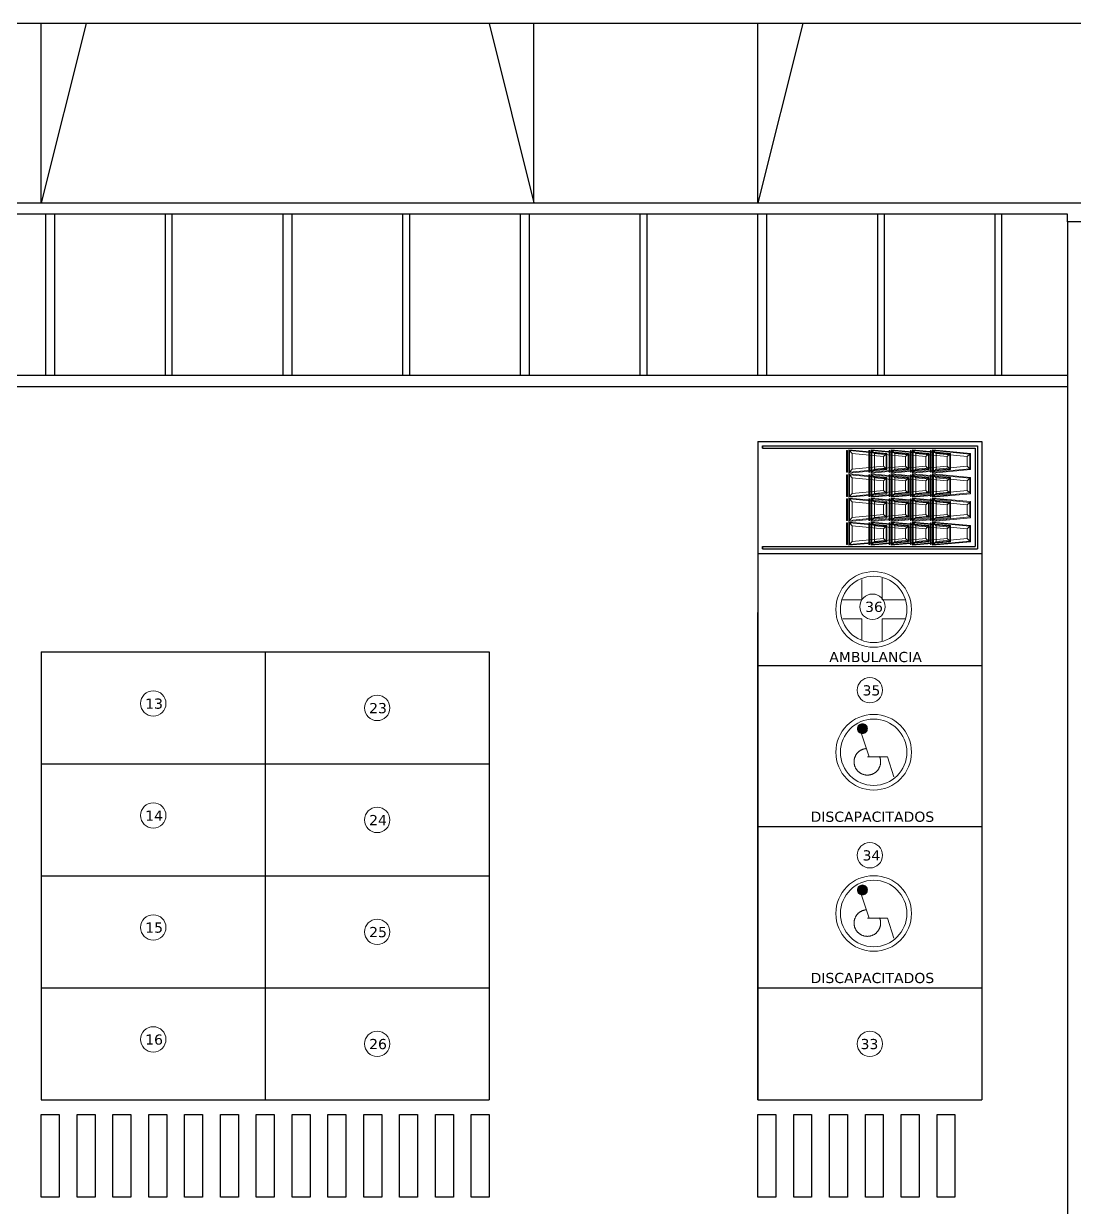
# Model space of a CAD drawing. Header units: inches. Extents: x -309 to 190, y -1585 to -1350.
# Drawn here: x -257.93 to -234.47, y -1557.71 to -1531.29 of the extents above; entities that cross this region are included whole.
import ezdxf
from ezdxf.lldxf.tags import DXFTag

# ---------------------------------------------------------------- set-up
doc = ezdxf.new("R2010")
doc.units = ezdxf.units.IN
doc.header["$MEASUREMENT"] = 0
doc.linetypes.add('CENTER2', pattern=[1.125, 0.75, -0.125, 0.125, -0.125])
doc.linetypes.add('HIDDEN', pattern=[0.375, 0.25, -0.125])
for name, color, linetype in [('008', 9, 'CONTINUOUS'), ('01', 9, 'CONTINUOUS'), ('CARPI', 9, 'CONTINUOUS'), ('CO-SEÑALIZACION', 9, 'CONTINUOUS'), ('lm', 9, 'HIDDEN')]:
    doc.layers.add(name, color=color, linetype=linetype)
doc.styles.add('Helvetica (bold)', font='arial.ttf')
tags = doc.linetypes.add('HIDDEN2', pattern=[0.1875, 0.125, -0.0625]).pattern_tags.tags
tags[6:7] = [DXFTag(74, 4), DXFTag(75, 0), DXFTag(340, '0'), DXFTag(46, 1.0), DXFTag(50, 0.0), DXFTag(44, 0.0), DXFTag(45, 0.0)]
tags[4:5] = [DXFTag(74, 4), DXFTag(75, 0), DXFTag(340, '0'), DXFTag(46, 1.0), DXFTag(50, 0.0), DXFTag(44, 0.0), DXFTag(45, 0.0)]

msp = doc.modelspace()

# ---------------------------------------------------------------- hatches: boundary and pattern name
at = {"layer": '008', "lineweight": 0}
for points in [[(-239.198, -1547.139), (-239.187, -1547.138), (-239.176, -1547.137), (-239.166, -1547.134), (-239.155, -1547.13), (-239.146, -1547.126), (-239.136, -1547.12), (-239.128, -1547.114), (-239.119, -1547.106), (-239.112, -1547.098), (-239.106, -1547.09), (-239.1, -1547.08), (-239.095, -1547.07), (-239.092, -1547.06), (-239.089, -1547.049), (-239.087, -1547.039), (-239.087, -1547.028), (-239.087, -1547.017), (-239.089, -1547.006), (-239.092, -1546.995), (-239.095, -1546.985), (-239.1, -1546.975), (-239.106, -1546.966), (-239.112, -1546.957), (-239.119, -1546.949), (-239.128, -1546.942), (-239.136, -1546.935), (-239.146, -1546.93), (-239.155, -1546.925), (-239.166, -1546.921), (-239.176, -1546.919), (-239.187, -1546.917), (-239.198, -1546.917), (-239.209, -1546.917), (-239.22, -1546.919), (-239.23, -1546.921), (-239.241, -1546.925), (-239.25, -1546.93), (-239.26, -1546.935), (-239.269, -1546.942), (-239.277, -1546.949), (-239.284, -1546.957), (-239.29, -1546.966), (-239.296, -1546.975), (-239.301, -1546.985), (-239.304, -1546.995), (-239.307, -1547.006), (-239.309, -1547.017), (-239.309, -1547.028), (-239.309, -1547.039), (-239.307, -1547.049), (-239.304, -1547.06), (-239.301, -1547.07), (-239.296, -1547.08), (-239.29, -1547.09), (-239.284, -1547.098), (-239.277, -1547.106), (-239.269, -1547.114), (-239.26, -1547.12), (-239.25, -1547.126), (-239.241, -1547.13), (-239.23, -1547.134), (-239.22, -1547.137), (-239.209, -1547.138)], [(-239.198, -1550.739), (-239.187, -1550.738), (-239.176, -1550.737), (-239.166, -1550.734), (-239.155, -1550.73), (-239.146, -1550.726), (-239.136, -1550.72), (-239.128, -1550.714), (-239.119, -1550.706), (-239.112, -1550.698), (-239.106, -1550.69), (-239.1, -1550.68), (-239.095, -1550.67), (-239.092, -1550.66), (-239.089, -1550.649), (-239.087, -1550.639), (-239.087, -1550.628), (-239.087, -1550.617), (-239.089, -1550.606), (-239.092, -1550.595), (-239.095, -1550.585), (-239.1, -1550.575), (-239.106, -1550.566), (-239.112, -1550.557), (-239.119, -1550.549), (-239.128, -1550.542), (-239.136, -1550.535), (-239.146, -1550.53), (-239.155, -1550.525), (-239.166, -1550.521), (-239.176, -1550.519), (-239.187, -1550.517), (-239.198, -1550.517), (-239.209, -1550.517), (-239.22, -1550.519), (-239.23, -1550.521), (-239.241, -1550.525), (-239.25, -1550.53), (-239.26, -1550.535), (-239.269, -1550.542), (-239.277, -1550.549), (-239.284, -1550.557), (-239.29, -1550.566), (-239.296, -1550.575), (-239.301, -1550.585), (-239.304, -1550.595), (-239.307, -1550.606), (-239.309, -1550.617), (-239.309, -1550.628), (-239.309, -1550.639), (-239.307, -1550.649), (-239.304, -1550.66), (-239.301, -1550.67), (-239.296, -1550.68), (-239.29, -1550.69), (-239.284, -1550.698), (-239.277, -1550.706), (-239.269, -1550.714), (-239.26, -1550.72), (-239.25, -1550.726), (-239.241, -1550.73), (-239.23, -1550.734), (-239.22, -1550.737), (-239.209, -1550.738)]]:
    msp.add_hatch(color=256, dxfattribs=at).paths.add_polyline_path(points)

# ---------------------------------------------------------------- linework, layer by layer
at = {"layer": '008'}
for p, q in [((-241.532, -1540.614), (-241.532, -1555.314)), ((-241.532, -1540.614), (-236.532, -1540.614)), ((-241.532, -1540.614), (-236.532, -1540.614)), ((-241.532, -1540.614), (-241.532, -1555.314)), ((-241.532, -1540.614), (-236.532, -1540.614)), ((-241.532, -1540.614), (-236.532, -1540.614)), ((-236.532, -1540.614), (-236.532, -1555.314)), ((-236.532, -1540.614), (-236.532, -1555.314)), ((-241.432, -1540.764), (-241.432, -1540.714)), ((-241.432, -1540.714), (-236.632, -1540.714)), ((-241.432, -1540.714), (-241.432, -1540.764)), ((-241.432, -1540.764), (-241.432, -1540.714)), ((-241.432, -1540.714), (-236.632, -1540.714)), ((-241.432, -1540.714), (-241.432, -1540.764)), ((-241.432, -1540.764), (-236.682, -1540.764)), ((-241.432, -1540.764), (-236.682, -1540.764)), ((-236.682, -1540.764), (-236.682, -1542.964)), ((-236.682, -1540.764), (-236.682, -1542.964)), ((-236.632, -1540.714), (-236.632, -1543.014)), ((-236.632, -1540.714), (-236.632, -1543.014)), ((-241.432, -1543.014), (-241.432, -1542.964)), ((-241.432, -1542.964), (-241.432, -1543.014)), ((-241.432, -1542.964), (-236.682, -1542.964)), ((-241.432, -1543.014), (-241.432, -1542.964)), ((-241.432, -1542.964), (-241.432, -1543.014)), ((-241.432, -1542.964), (-236.682, -1542.964)), ((-241.532, -1543.114), (-236.532, -1543.114)), ((-241.532, -1543.114), (-236.532, -1543.114)), ((-241.532, -1543.114), (-236.532, -1543.114)), ((-241.532, -1543.114), (-236.532, -1543.114)), ((-241.432, -1543.014), (-236.632, -1543.014)), ((-241.432, -1543.014), (-236.632, -1543.014)), ((-241.432, -1543.014), (-236.632, -1543.014)), ((-241.432, -1543.014), (-236.632, -1543.014)), ((-241.532, -1555.314), (-241.532, -1544.437)), ((-241.532, -1555.314), (-241.532, -1544.437)), ((-257.532, -1545.314), (-257.532, -1555.314)), ((-257.532, -1545.314), (-252.532, -1545.314)), ((-257.532, -1545.314), (-257.532, -1555.314)), ((-257.532, -1545.314), (-252.532, -1545.314)), ((-252.532, -1545.314), (-252.532, -1555.314)), ((-252.532, -1545.314), (-247.532, -1545.314)), ((-252.532, -1545.314), (-252.532, -1555.314)), ((-252.532, -1545.314), (-247.532, -1545.314)), ((-247.532, -1545.314), (-247.532, -1555.314)), ((-247.532, -1545.314), (-247.532, -1555.314)), ((-241.532, -1545.614), (-236.532, -1545.614)), ((-241.532, -1545.614), (-236.532, -1545.614)), ((-241.532, -1545.614), (-236.532, -1545.614)), ((-241.532, -1545.614), (-236.532, -1545.614)), ((-257.532, -1547.814), (-252.532, -1547.814)), ((-257.532, -1547.814), (-252.532, -1547.814)), ((-252.532, -1547.814), (-247.532, -1547.814)), ((-252.532, -1547.814), (-247.532, -1547.814)), ((-241.532, -1549.214), (-236.532, -1549.214)), ((-241.532, -1549.214), (-236.532, -1549.214)), ((-257.532, -1550.314), (-252.532, -1550.314)), ((-257.532, -1550.314), (-252.532, -1550.314)), ((-252.532, -1550.314), (-247.532, -1550.314)), ((-252.532, -1550.314), (-247.532, -1550.314)), ((-257.532, -1552.814), (-252.532, -1552.814)), ((-257.532, -1552.814), (-252.532, -1552.814)), ((-252.532, -1552.814), (-247.532, -1552.814)), ((-252.532, -1552.814), (-247.532, -1552.814)), ((-241.532, -1552.814), (-236.532, -1552.814)), ((-241.532, -1552.814), (-236.532, -1552.814)), ((-241.532, -1552.814), (-236.532, -1552.814)), ((-241.532, -1552.814), (-236.532, -1552.814)), ((-257.532, -1555.314), (-252.532, -1555.314)), ((-257.532, -1555.314), (-252.532, -1555.314)), ((-252.532, -1555.314), (-247.532, -1555.314)), ((-252.532, -1555.314), (-247.532, -1555.314)), ((-241.532, -1555.314), (-236.532, -1555.314)), ((-241.532, -1555.314), (-236.532, -1555.314))]:
    msp.add_line(p, q, dxfattribs=at)
at = {"layer": '008', "linetype": 'HIDDEN2', "lineweight": 0, "ltscale": 8}
for p, q in [((-239.424, -1540.886), (-239.484, -1540.821)), ((-239.424, -1540.886), (-239.484, -1540.821)), ((-238.928, -1540.886), (-238.988, -1540.821)), ((-238.928, -1540.886), (-238.988, -1540.821)), ((-238.67, -1540.897), (-238.73, -1540.952)), ((-238.67, -1540.897), (-238.73, -1540.952)), ((-238.477, -1540.886), (-238.537, -1540.821)), ((-238.477, -1540.886), (-238.537, -1540.821)), ((-238.174, -1540.897), (-238.234, -1540.952)), ((-238.174, -1540.897), (-238.234, -1540.952)), ((-238.002, -1540.886), (-238.062, -1540.821)), ((-238.002, -1540.886), (-238.062, -1540.821)), ((-237.248, -1540.897), (-237.308, -1540.952)), ((-237.248, -1540.897), (-237.308, -1540.952)), ((-239.424, -1541.235), (-239.484, -1541.301)), ((-239.424, -1541.235), (-239.484, -1541.301)), ((-239.424, -1541.427), (-239.484, -1541.361)), ((-239.424, -1541.427), (-239.484, -1541.361)), ((-238.928, -1541.235), (-238.988, -1541.301)), ((-238.928, -1541.235), (-238.988, -1541.301)), ((-238.928, -1541.427), (-238.988, -1541.361)), ((-238.928, -1541.427), (-238.988, -1541.361)), ((-238.67, -1541.224), (-238.73, -1541.17)), ((-238.67, -1541.224), (-238.73, -1541.17)), ((-238.477, -1541.235), (-238.537, -1541.301)), ((-238.477, -1541.235), (-238.537, -1541.301)), ((-238.477, -1541.427), (-238.537, -1541.361)), ((-238.477, -1541.427), (-238.537, -1541.361)), ((-238.174, -1541.224), (-238.234, -1541.17)), ((-238.174, -1541.224), (-238.234, -1541.17)), ((-238.002, -1541.235), (-238.062, -1541.301)), ((-238.002, -1541.235), (-238.062, -1541.301)), ((-238.002, -1541.427), (-238.062, -1541.361)), ((-238.002, -1541.427), (-238.062, -1541.361)), ((-237.248, -1541.224), (-237.308, -1541.17)), ((-237.248, -1541.224), (-237.308, -1541.17)), ((-238.67, -1541.438), (-238.73, -1541.493)), ((-238.67, -1541.438), (-238.73, -1541.493)), ((-238.174, -1541.438), (-238.234, -1541.493)), ((-238.174, -1541.438), (-238.234, -1541.493)), ((-237.248, -1541.438), (-237.308, -1541.493)), ((-237.248, -1541.438), (-237.308, -1541.493)), ((-239.424, -1541.776), (-239.484, -1541.842)), ((-239.424, -1541.776), (-239.484, -1541.842)), ((-239.424, -1541.964), (-239.484, -1541.898)), ((-239.424, -1541.964), (-239.484, -1541.898)), ((-238.928, -1541.776), (-238.988, -1541.842)), ((-238.928, -1541.776), (-238.988, -1541.842)), ((-238.928, -1541.964), (-238.988, -1541.898)), ((-238.928, -1541.964), (-238.988, -1541.898)), ((-238.67, -1541.765), (-238.73, -1541.711)), ((-238.67, -1541.765), (-238.73, -1541.711)), ((-238.477, -1541.776), (-238.537, -1541.842)), ((-238.477, -1541.776), (-238.537, -1541.842)), ((-238.477, -1541.964), (-238.537, -1541.898)), ((-238.477, -1541.964), (-238.537, -1541.898)), ((-238.174, -1541.765), (-238.234, -1541.711)), ((-238.174, -1541.765), (-238.234, -1541.711)), ((-238.002, -1541.776), (-238.062, -1541.842)), ((-238.002, -1541.776), (-238.062, -1541.842)), ((-238.002, -1541.964), (-238.062, -1541.898)), ((-238.002, -1541.964), (-238.062, -1541.898)), ((-237.248, -1541.765), (-237.308, -1541.711)), ((-237.248, -1541.765), (-237.308, -1541.711)), ((-238.67, -1541.975), (-238.73, -1542.03)), ((-238.67, -1541.975), (-238.73, -1542.03)), ((-238.174, -1541.975), (-238.234, -1542.03)), ((-238.174, -1541.975), (-238.234, -1542.03)), ((-237.248, -1541.975), (-237.308, -1542.03)), ((-237.248, -1541.975), (-237.308, -1542.03)), ((-239.424, -1542.313), (-239.484, -1542.379)), ((-239.424, -1542.313), (-239.484, -1542.379)), ((-239.424, -1542.5), (-239.484, -1542.434)), ((-239.424, -1542.5), (-239.484, -1542.434)), ((-238.928, -1542.313), (-238.988, -1542.379)), ((-238.928, -1542.313), (-238.988, -1542.379)), ((-238.928, -1542.5), (-238.988, -1542.434)), ((-238.928, -1542.5), (-238.988, -1542.434)), ((-238.67, -1542.302), (-238.73, -1542.248)), ((-238.67, -1542.302), (-238.73, -1542.248)), ((-238.477, -1542.313), (-238.537, -1542.379)), ((-238.477, -1542.313), (-238.537, -1542.379)), ((-238.477, -1542.5), (-238.537, -1542.434)), ((-238.477, -1542.5), (-238.537, -1542.434)), ((-238.174, -1542.302), (-238.234, -1542.248)), ((-238.174, -1542.302), (-238.234, -1542.248)), ((-238.002, -1542.313), (-238.062, -1542.379)), ((-238.002, -1542.313), (-238.062, -1542.379)), ((-238.002, -1542.5), (-238.062, -1542.434)), ((-238.002, -1542.5), (-238.062, -1542.434)), ((-237.248, -1542.302), (-237.308, -1542.248)), ((-237.248, -1542.302), (-237.308, -1542.248)), ((-238.67, -1542.51), (-238.73, -1542.565)), ((-238.67, -1542.51), (-238.73, -1542.565)), ((-238.174, -1542.51), (-238.234, -1542.565)), ((-238.174, -1542.51), (-238.234, -1542.565)), ((-237.248, -1542.51), (-237.308, -1542.565)), ((-237.248, -1542.51), (-237.308, -1542.565)), ((-239.424, -1542.848), (-239.484, -1542.914)), ((-239.424, -1542.848), (-239.484, -1542.914)), ((-238.928, -1542.848), (-238.988, -1542.914)), ((-238.928, -1542.848), (-238.988, -1542.914)), ((-238.67, -1542.838), (-238.73, -1542.783)), ((-238.67, -1542.838), (-238.73, -1542.783)), ((-238.477, -1542.848), (-238.537, -1542.914)), ((-238.477, -1542.848), (-238.537, -1542.914)), ((-238.174, -1542.838), (-238.234, -1542.783)), ((-238.174, -1542.838), (-238.234, -1542.783)), ((-238.002, -1542.848), (-238.062, -1542.914)), ((-238.002, -1542.848), (-238.062, -1542.914)), ((-237.248, -1542.838), (-237.308, -1542.783)), ((-237.248, -1542.838), (-237.308, -1542.783))]:
    msp.add_line(p, q, dxfattribs=at)
at = {"layer": '008', "linetype": 'HIDDEN2', "lineweight": 0, "ltscale": 0.5}
for p, q in [((-237.723, -1540.897), (-237.783, -1540.952)), ((-237.723, -1540.897), (-237.783, -1540.952)), ((-237.723, -1541.224), (-237.783, -1541.17)), ((-237.723, -1541.224), (-237.783, -1541.17)), ((-237.723, -1541.438), (-237.783, -1541.493)), ((-237.723, -1541.438), (-237.783, -1541.493)), ((-237.723, -1541.765), (-237.783, -1541.711)), ((-237.723, -1541.765), (-237.783, -1541.711)), ((-237.723, -1541.975), (-237.783, -1542.03)), ((-237.723, -1541.975), (-237.783, -1542.03)), ((-237.723, -1542.302), (-237.783, -1542.248)), ((-237.723, -1542.302), (-237.783, -1542.248)), ((-237.723, -1542.51), (-237.783, -1542.565)), ((-237.723, -1542.51), (-237.783, -1542.565)), ((-237.723, -1542.838), (-237.783, -1542.783)), ((-237.723, -1542.838), (-237.783, -1542.783))]:
    msp.add_line(p, q, dxfattribs=at)
at = {"layer": '008', "linetype": 'Continuous', "lineweight": 0}
for p, q in [((-237.554, -1540.886), (-237.614, -1540.821)), ((-237.554, -1540.886), (-237.614, -1540.821)), ((-236.8, -1540.897), (-236.86, -1540.952)), ((-236.8, -1540.897), (-236.86, -1540.952)), ((-237.554, -1541.235), (-237.614, -1541.301)), ((-237.554, -1541.235), (-237.614, -1541.301)), ((-237.554, -1541.427), (-237.614, -1541.361)), ((-237.554, -1541.427), (-237.614, -1541.361)), ((-236.8, -1541.224), (-236.86, -1541.17)), ((-236.8, -1541.224), (-236.86, -1541.17)), ((-236.8, -1541.438), (-236.86, -1541.493)), ((-236.8, -1541.438), (-236.86, -1541.493)), ((-237.554, -1541.776), (-237.614, -1541.842)), ((-237.554, -1541.776), (-237.614, -1541.842)), ((-237.554, -1541.964), (-237.614, -1541.898)), ((-237.554, -1541.964), (-237.614, -1541.898)), ((-236.8, -1541.765), (-236.86, -1541.711)), ((-236.8, -1541.765), (-236.86, -1541.711)), ((-236.8, -1541.975), (-236.86, -1542.03)), ((-236.8, -1541.975), (-236.86, -1542.03)), ((-237.554, -1542.313), (-237.614, -1542.379)), ((-237.554, -1542.313), (-237.614, -1542.379)), ((-237.554, -1542.5), (-237.614, -1542.434)), ((-237.554, -1542.5), (-237.614, -1542.434)), ((-236.8, -1542.302), (-236.86, -1542.248)), ((-236.8, -1542.302), (-236.86, -1542.248)), ((-236.8, -1542.51), (-236.86, -1542.565)), ((-236.8, -1542.51), (-236.86, -1542.565)), ((-237.554, -1542.848), (-237.614, -1542.914)), ((-237.554, -1542.848), (-237.614, -1542.914)), ((-236.8, -1542.838), (-236.86, -1542.783)), ((-236.8, -1542.838), (-236.86, -1542.783))]:
    msp.add_line(p, q, dxfattribs=at)
at = {"layer": '008', "lineweight": 0}
for p, q in [((-239.21, -1543.699), (-239.21, -1544.15)), ((-238.757, -1544.15), (-238.757, -1543.669)), ((-239.21, -1544.15), (-239.642, -1544.15)), ((-238.248, -1544.15), (-238.757, -1544.15)), ((-239.637, -1544.578), (-239.21, -1544.578)), ((-239.21, -1544.578), (-239.21, -1545.054)), ((-238.757, -1544.578), (-238.248, -1544.578)), ((-238.757, -1545.078), (-238.757, -1544.578)), ((-239.235, -1547.102), (-239.05, -1547.658)), ((-239.087, -1547.658), (-238.642, -1547.658)), ((-238.642, -1547.658), (-238.494, -1548.102)), ((-239.235, -1550.702), (-239.05, -1551.258)), ((-239.087, -1551.258), (-238.642, -1551.258)), ((-238.642, -1551.258), (-238.494, -1551.702))]:
    msp.add_line(p, q, dxfattribs=at)
at = {"layer": '008', "linetype": 'HIDDEN2', "lineweight": 0, "ltscale": 8}
for points in [[(-239.532, -1541.301), (-239.55, -1541.301), (-239.55, -1540.821), (-239.532, -1540.821)], [(-239.532, -1541.301), (-239.55, -1541.301), (-239.55, -1540.821), (-239.532, -1540.821)], [(-238.67, -1540.897), (-238.67, -1541.224), (-239.484, -1541.301), (-239.484, -1540.821)], [(-238.67, -1540.897), (-238.67, -1541.224), (-239.484, -1541.301), (-239.484, -1540.821)], [(-238.73, -1540.952), (-238.73, -1541.17), (-239.424, -1541.235), (-239.424, -1540.886)], [(-238.73, -1540.952), (-238.73, -1541.17), (-239.424, -1541.235), (-239.424, -1540.886)], [(-239.035, -1541.301), (-239.053, -1541.301), (-239.053, -1540.821), (-239.035, -1540.821)], [(-239.035, -1541.301), (-239.053, -1541.301), (-239.053, -1540.821), (-239.035, -1540.821)], [(-238.174, -1540.897), (-238.174, -1541.224), (-238.988, -1541.301), (-238.988, -1540.821)], [(-238.174, -1540.897), (-238.174, -1541.224), (-238.988, -1541.301), (-238.988, -1540.821)], [(-238.234, -1540.952), (-238.234, -1541.17), (-238.928, -1541.235), (-238.928, -1540.886)], [(-238.234, -1540.952), (-238.234, -1541.17), (-238.928, -1541.235), (-238.928, -1540.886)], [(-238.585, -1541.301), (-238.603, -1541.301), (-238.603, -1540.821), (-238.585, -1540.821)], [(-238.585, -1541.301), (-238.603, -1541.301), (-238.603, -1540.821), (-238.585, -1540.821)], [(-237.723, -1540.897), (-237.723, -1541.224), (-238.537, -1541.301), (-238.537, -1540.821)], [(-237.723, -1540.897), (-237.723, -1541.224), (-238.537, -1541.301), (-238.537, -1540.821)], [(-237.783, -1540.952), (-237.783, -1541.17), (-238.477, -1541.235), (-238.477, -1540.886)], [(-237.783, -1540.952), (-237.783, -1541.17), (-238.477, -1541.235), (-238.477, -1540.886)], [(-238.11, -1541.301), (-238.128, -1541.301), (-238.128, -1540.821), (-238.11, -1540.821)], [(-238.11, -1541.301), (-238.128, -1541.301), (-238.128, -1540.821), (-238.11, -1540.821)], [(-237.248, -1540.897), (-237.248, -1541.224), (-238.062, -1541.301), (-238.062, -1540.821)], [(-237.248, -1540.897), (-237.248, -1541.224), (-238.062, -1541.301), (-238.062, -1540.821)], [(-237.308, -1540.952), (-237.308, -1541.17), (-238.002, -1541.235), (-238.002, -1540.886)], [(-237.308, -1540.952), (-237.308, -1541.17), (-238.002, -1541.235), (-238.002, -1540.886)], [(-239.532, -1541.842), (-239.55, -1541.842), (-239.55, -1541.361), (-239.532, -1541.361)], [(-239.532, -1541.842), (-239.55, -1541.842), (-239.55, -1541.361), (-239.532, -1541.361)], [(-238.67, -1541.438), (-238.67, -1541.765), (-239.484, -1541.842), (-239.484, -1541.361)], [(-238.67, -1541.438), (-238.67, -1541.765), (-239.484, -1541.842), (-239.484, -1541.361)], [(-238.73, -1541.493), (-238.73, -1541.711), (-239.424, -1541.776), (-239.424, -1541.427)], [(-238.73, -1541.493), (-238.73, -1541.711), (-239.424, -1541.776), (-239.424, -1541.427)], [(-239.035, -1541.842), (-239.053, -1541.842), (-239.053, -1541.361), (-239.035, -1541.361)], [(-239.035, -1541.842), (-239.053, -1541.842), (-239.053, -1541.361), (-239.035, -1541.361)], [(-238.174, -1541.438), (-238.174, -1541.765), (-238.988, -1541.842), (-238.988, -1541.361)], [(-238.174, -1541.438), (-238.174, -1541.765), (-238.988, -1541.842), (-238.988, -1541.361)], [(-238.234, -1541.493), (-238.234, -1541.711), (-238.928, -1541.776), (-238.928, -1541.427)], [(-238.234, -1541.493), (-238.234, -1541.711), (-238.928, -1541.776), (-238.928, -1541.427)], [(-238.585, -1541.842), (-238.603, -1541.842), (-238.603, -1541.361), (-238.585, -1541.361)], [(-238.585, -1541.842), (-238.603, -1541.842), (-238.603, -1541.361), (-238.585, -1541.361)], [(-237.723, -1541.438), (-237.723, -1541.765), (-238.537, -1541.842), (-238.537, -1541.361)], [(-237.723, -1541.438), (-237.723, -1541.765), (-238.537, -1541.842), (-238.537, -1541.361)], [(-237.783, -1541.493), (-237.783, -1541.711), (-238.477, -1541.776), (-238.477, -1541.427)], [(-237.783, -1541.493), (-237.783, -1541.711), (-238.477, -1541.776), (-238.477, -1541.427)], [(-238.11, -1541.842), (-238.128, -1541.842), (-238.128, -1541.361), (-238.11, -1541.361)], [(-238.11, -1541.842), (-238.128, -1541.842), (-238.128, -1541.361), (-238.11, -1541.361)], [(-237.248, -1541.438), (-237.248, -1541.765), (-238.062, -1541.842), (-238.062, -1541.361)], [(-237.248, -1541.438), (-237.248, -1541.765), (-238.062, -1541.842), (-238.062, -1541.361)], [(-237.308, -1541.493), (-237.308, -1541.711), (-238.002, -1541.776), (-238.002, -1541.427)], [(-237.308, -1541.493), (-237.308, -1541.711), (-238.002, -1541.776), (-238.002, -1541.427)], [(-239.532, -1542.379), (-239.55, -1542.379), (-239.55, -1541.898), (-239.532, -1541.898)], [(-239.532, -1542.379), (-239.55, -1542.379), (-239.55, -1541.898), (-239.532, -1541.898)], [(-238.67, -1541.975), (-238.67, -1542.302), (-239.484, -1542.379), (-239.484, -1541.898)], [(-238.67, -1541.975), (-238.67, -1542.302), (-239.484, -1542.379), (-239.484, -1541.898)], [(-239.035, -1542.379), (-239.053, -1542.379), (-239.053, -1541.898), (-239.035, -1541.898)], [(-239.035, -1542.379), (-239.053, -1542.379), (-239.053, -1541.898), (-239.035, -1541.898)], [(-238.174, -1541.975), (-238.174, -1542.302), (-238.988, -1542.379), (-238.988, -1541.898)], [(-238.174, -1541.975), (-238.174, -1542.302), (-238.988, -1542.379), (-238.988, -1541.898)], [(-238.585, -1542.379), (-238.603, -1542.379), (-238.603, -1541.898), (-238.585, -1541.898)], [(-238.585, -1542.379), (-238.603, -1542.379), (-238.603, -1541.898), (-238.585, -1541.898)], [(-237.723, -1541.975), (-237.723, -1542.302), (-238.537, -1542.379), (-238.537, -1541.898)], [(-237.723, -1541.975), (-237.723, -1542.302), (-238.537, -1542.379), (-238.537, -1541.898)], [(-238.11, -1542.379), (-238.128, -1542.379), (-238.128, -1541.898), (-238.11, -1541.898)], [(-238.11, -1542.379), (-238.128, -1542.379), (-238.128, -1541.898), (-238.11, -1541.898)], [(-237.248, -1541.975), (-237.248, -1542.302), (-238.062, -1542.379), (-238.062, -1541.898)], [(-237.248, -1541.975), (-237.248, -1542.302), (-238.062, -1542.379), (-238.062, -1541.898)], [(-238.73, -1542.03), (-238.73, -1542.248), (-239.424, -1542.313), (-239.424, -1541.964)], [(-238.73, -1542.03), (-238.73, -1542.248), (-239.424, -1542.313), (-239.424, -1541.964)], [(-238.234, -1542.03), (-238.234, -1542.248), (-238.928, -1542.313), (-238.928, -1541.964)], [(-238.234, -1542.03), (-238.234, -1542.248), (-238.928, -1542.313), (-238.928, -1541.964)], [(-237.783, -1542.03), (-237.783, -1542.248), (-238.477, -1542.313), (-238.477, -1541.964)], [(-237.783, -1542.03), (-237.783, -1542.248), (-238.477, -1542.313), (-238.477, -1541.964)], [(-237.308, -1542.03), (-237.308, -1542.248), (-238.002, -1542.313), (-238.002, -1541.964)], [(-237.308, -1542.03), (-237.308, -1542.248), (-238.002, -1542.313), (-238.002, -1541.964)], [(-239.532, -1542.914), (-239.55, -1542.914), (-239.55, -1542.434), (-239.532, -1542.434)], [(-239.532, -1542.914), (-239.55, -1542.914), (-239.55, -1542.434), (-239.532, -1542.434)], [(-238.67, -1542.51), (-238.67, -1542.838), (-239.484, -1542.914), (-239.484, -1542.434)], [(-238.67, -1542.51), (-238.67, -1542.838), (-239.484, -1542.914), (-239.484, -1542.434)], [(-239.035, -1542.914), (-239.053, -1542.914), (-239.053, -1542.434), (-239.035, -1542.434)], [(-239.035, -1542.914), (-239.053, -1542.914), (-239.053, -1542.434), (-239.035, -1542.434)], [(-238.174, -1542.51), (-238.174, -1542.838), (-238.988, -1542.914), (-238.988, -1542.434)], [(-238.174, -1542.51), (-238.174, -1542.838), (-238.988, -1542.914), (-238.988, -1542.434)], [(-238.585, -1542.914), (-238.603, -1542.914), (-238.603, -1542.434), (-238.585, -1542.434)], [(-238.585, -1542.914), (-238.603, -1542.914), (-238.603, -1542.434), (-238.585, -1542.434)], [(-237.723, -1542.51), (-237.723, -1542.838), (-238.537, -1542.914), (-238.537, -1542.434)], [(-237.723, -1542.51), (-237.723, -1542.838), (-238.537, -1542.914), (-238.537, -1542.434)], [(-238.11, -1542.914), (-238.128, -1542.914), (-238.128, -1542.434), (-238.11, -1542.434)], [(-238.11, -1542.914), (-238.128, -1542.914), (-238.128, -1542.434), (-238.11, -1542.434)], [(-237.248, -1542.51), (-237.248, -1542.838), (-238.062, -1542.914), (-238.062, -1542.434)], [(-237.248, -1542.51), (-237.248, -1542.838), (-238.062, -1542.914), (-238.062, -1542.434)], [(-238.73, -1542.565), (-238.73, -1542.783), (-239.424, -1542.848), (-239.424, -1542.5)], [(-238.73, -1542.565), (-238.73, -1542.783), (-239.424, -1542.848), (-239.424, -1542.5)], [(-238.234, -1542.565), (-238.234, -1542.783), (-238.928, -1542.848), (-238.928, -1542.5)], [(-238.234, -1542.565), (-238.234, -1542.783), (-238.928, -1542.848), (-238.928, -1542.5)], [(-237.783, -1542.565), (-237.783, -1542.783), (-238.477, -1542.848), (-238.477, -1542.5)], [(-237.783, -1542.565), (-237.783, -1542.783), (-238.477, -1542.848), (-238.477, -1542.5)], [(-237.308, -1542.565), (-237.308, -1542.783), (-238.002, -1542.848), (-238.002, -1542.5)], [(-237.308, -1542.565), (-237.308, -1542.783), (-238.002, -1542.848), (-238.002, -1542.5)]]:
    msp.add_lwpolyline(points, close=True, dxfattribs=at)
for points in [[(-238.652, -1540.881), (-238.652, -1541.241), (-239.502, -1541.321), (-239.502, -1540.801), (-238.652, -1540.881)], [(-238.652, -1540.881), (-238.652, -1541.241), (-239.502, -1541.321), (-239.502, -1540.801), (-238.652, -1540.881)], [(-238.156, -1540.881), (-238.156, -1541.241), (-239.006, -1541.321), (-239.006, -1540.801), (-238.156, -1540.881)], [(-238.156, -1540.881), (-238.156, -1541.241), (-239.006, -1541.321), (-239.006, -1540.801), (-238.156, -1540.881)], [(-237.705, -1540.881), (-237.705, -1541.241), (-238.555, -1541.321), (-238.555, -1540.801), (-237.705, -1540.881)], [(-237.705, -1540.881), (-237.705, -1541.241), (-238.555, -1541.321), (-238.555, -1540.801), (-237.705, -1540.881)], [(-237.23, -1540.881), (-237.23, -1541.241), (-238.08, -1541.321), (-238.08, -1540.801), (-237.23, -1540.881)], [(-237.23, -1540.881), (-237.23, -1541.241), (-238.08, -1541.321), (-238.08, -1540.801), (-237.23, -1540.881)], [(-238.652, -1541.422), (-238.652, -1541.782), (-239.502, -1541.862), (-239.502, -1541.342), (-238.652, -1541.422)], [(-238.652, -1541.422), (-238.652, -1541.782), (-239.502, -1541.862), (-239.502, -1541.342), (-238.652, -1541.422)], [(-238.156, -1541.422), (-238.156, -1541.782), (-239.006, -1541.862), (-239.006, -1541.342), (-238.156, -1541.422)], [(-238.156, -1541.422), (-238.156, -1541.782), (-239.006, -1541.862), (-239.006, -1541.342), (-238.156, -1541.422)], [(-237.705, -1541.422), (-237.705, -1541.782), (-238.555, -1541.862), (-238.555, -1541.342), (-237.705, -1541.422)], [(-237.705, -1541.422), (-237.705, -1541.782), (-238.555, -1541.862), (-238.555, -1541.342), (-237.705, -1541.422)], [(-237.23, -1541.422), (-237.23, -1541.782), (-238.08, -1541.862), (-238.08, -1541.342), (-237.23, -1541.422)], [(-237.23, -1541.422), (-237.23, -1541.782), (-238.08, -1541.862), (-238.08, -1541.342), (-237.23, -1541.422)], [(-238.652, -1541.959), (-238.652, -1542.319), (-239.502, -1542.399), (-239.502, -1541.879), (-238.652, -1541.959)], [(-238.652, -1541.959), (-238.652, -1542.319), (-239.502, -1542.399), (-239.502, -1541.879), (-238.652, -1541.959)], [(-238.156, -1541.959), (-238.156, -1542.319), (-239.006, -1542.399), (-239.006, -1541.879), (-238.156, -1541.959)], [(-238.156, -1541.959), (-238.156, -1542.319), (-239.006, -1542.399), (-239.006, -1541.879), (-238.156, -1541.959)], [(-237.705, -1541.959), (-237.705, -1542.319), (-238.555, -1542.399), (-238.555, -1541.879), (-237.705, -1541.959)], [(-237.705, -1541.959), (-237.705, -1542.319), (-238.555, -1542.399), (-238.555, -1541.879), (-237.705, -1541.959)], [(-237.23, -1541.959), (-237.23, -1542.319), (-238.08, -1542.399), (-238.08, -1541.879), (-237.23, -1541.959)], [(-237.23, -1541.959), (-237.23, -1542.319), (-238.08, -1542.399), (-238.08, -1541.879), (-237.23, -1541.959)], [(-238.652, -1542.494), (-238.652, -1542.854), (-239.502, -1542.934), (-239.502, -1542.414), (-238.652, -1542.494)], [(-238.652, -1542.494), (-238.652, -1542.854), (-239.502, -1542.934), (-239.502, -1542.414), (-238.652, -1542.494)], [(-238.156, -1542.494), (-238.156, -1542.854), (-239.006, -1542.934), (-239.006, -1542.414), (-238.156, -1542.494)], [(-238.156, -1542.494), (-238.156, -1542.854), (-239.006, -1542.934), (-239.006, -1542.414), (-238.156, -1542.494)], [(-237.705, -1542.494), (-237.705, -1542.854), (-238.555, -1542.934), (-238.555, -1542.414), (-237.705, -1542.494)], [(-237.705, -1542.494), (-237.705, -1542.854), (-238.555, -1542.934), (-238.555, -1542.414), (-237.705, -1542.494)], [(-237.23, -1542.494), (-237.23, -1542.854), (-238.08, -1542.934), (-238.08, -1542.414), (-237.23, -1542.494)], [(-237.23, -1542.494), (-237.23, -1542.854), (-238.08, -1542.934), (-238.08, -1542.414), (-237.23, -1542.494)]]:
    msp.add_lwpolyline(points, dxfattribs=at)
at = {"layer": '008', "linetype": 'Continuous', "lineweight": 0}
for points in [[(-237.662, -1541.301), (-237.68, -1541.301), (-237.68, -1540.821), (-237.662, -1540.821)], [(-237.662, -1541.301), (-237.68, -1541.301), (-237.68, -1540.821), (-237.662, -1540.821)], [(-236.8, -1540.897), (-236.8, -1541.224), (-237.614, -1541.301), (-237.614, -1540.821)], [(-236.8, -1540.897), (-236.8, -1541.224), (-237.614, -1541.301), (-237.614, -1540.821)], [(-236.86, -1540.952), (-236.86, -1541.17), (-237.554, -1541.235), (-237.554, -1540.886)], [(-236.86, -1540.952), (-236.86, -1541.17), (-237.554, -1541.235), (-237.554, -1540.886)], [(-237.662, -1541.842), (-237.68, -1541.842), (-237.68, -1541.361), (-237.662, -1541.361)], [(-237.662, -1541.842), (-237.68, -1541.842), (-237.68, -1541.361), (-237.662, -1541.361)], [(-236.8, -1541.438), (-236.8, -1541.765), (-237.614, -1541.842), (-237.614, -1541.361)], [(-236.8, -1541.438), (-236.8, -1541.765), (-237.614, -1541.842), (-237.614, -1541.361)], [(-236.86, -1541.493), (-236.86, -1541.711), (-237.554, -1541.776), (-237.554, -1541.427)], [(-236.86, -1541.493), (-236.86, -1541.711), (-237.554, -1541.776), (-237.554, -1541.427)], [(-237.662, -1542.379), (-237.68, -1542.379), (-237.68, -1541.898), (-237.662, -1541.898)], [(-237.662, -1542.379), (-237.68, -1542.379), (-237.68, -1541.898), (-237.662, -1541.898)], [(-236.8, -1541.975), (-236.8, -1542.302), (-237.614, -1542.379), (-237.614, -1541.898)], [(-236.8, -1541.975), (-236.8, -1542.302), (-237.614, -1542.379), (-237.614, -1541.898)], [(-236.86, -1542.03), (-236.86, -1542.248), (-237.554, -1542.313), (-237.554, -1541.964)], [(-236.86, -1542.03), (-236.86, -1542.248), (-237.554, -1542.313), (-237.554, -1541.964)], [(-237.662, -1542.914), (-237.68, -1542.914), (-237.68, -1542.434), (-237.662, -1542.434)], [(-237.662, -1542.914), (-237.68, -1542.914), (-237.68, -1542.434), (-237.662, -1542.434)], [(-236.8, -1542.51), (-236.8, -1542.838), (-237.614, -1542.914), (-237.614, -1542.434)], [(-236.8, -1542.51), (-236.8, -1542.838), (-237.614, -1542.914), (-237.614, -1542.434)], [(-236.86, -1542.565), (-236.86, -1542.783), (-237.554, -1542.848), (-237.554, -1542.5)], [(-236.86, -1542.565), (-236.86, -1542.783), (-237.554, -1542.848), (-237.554, -1542.5)]]:
    msp.add_lwpolyline(points, close=True, dxfattribs=at)
for points in [[(-236.782, -1540.881), (-236.782, -1541.241), (-237.632, -1541.321), (-237.632, -1540.801), (-236.782, -1540.881)], [(-236.782, -1540.881), (-236.782, -1541.241), (-237.632, -1541.321), (-237.632, -1540.801), (-236.782, -1540.881)], [(-236.782, -1541.422), (-236.782, -1541.782), (-237.632, -1541.862), (-237.632, -1541.342), (-236.782, -1541.422)], [(-236.782, -1541.422), (-236.782, -1541.782), (-237.632, -1541.862), (-237.632, -1541.342), (-236.782, -1541.422)], [(-236.782, -1541.959), (-236.782, -1542.319), (-237.632, -1542.399), (-237.632, -1541.879), (-236.782, -1541.959)], [(-236.782, -1541.959), (-236.782, -1542.319), (-237.632, -1542.399), (-237.632, -1541.879), (-236.782, -1541.959)], [(-236.782, -1542.494), (-236.782, -1542.854), (-237.632, -1542.934), (-237.632, -1542.414), (-236.782, -1542.494)], [(-236.782, -1542.494), (-236.782, -1542.854), (-237.632, -1542.934), (-237.632, -1542.414), (-236.782, -1542.494)]]:
    msp.add_lwpolyline(points, dxfattribs=at)
at = {"layer": '008', "lineweight": 0, "flags": 128}
for points in [[(-239.087, -1547.028, 0.414214), (-239.198, -1546.917, 0.414214), (-239.309, -1547.028, 0.414214), (-239.198, -1547.139, 0.414214)], [(-239.087, -1550.628, 0.414214), (-239.198, -1550.517, 0.414214), (-239.309, -1550.628, 0.414214), (-239.198, -1550.739, 0.414214)]]:
    msp.add_lwpolyline(points, format="xyb", close=True, dxfattribs=at)
at = {"layer": '008', "flags": 128}
for points in [[(-257.132, -1555.639), (-257.132, -1557.489), (-257.532, -1557.489), (-257.532, -1555.639)], [(-257.132, -1555.639), (-257.132, -1557.489), (-257.532, -1557.489), (-257.532, -1555.639)], [(-256.332, -1555.639), (-256.332, -1557.489), (-256.732, -1557.489), (-256.732, -1555.639)], [(-256.332, -1555.639), (-256.332, -1557.489), (-256.732, -1557.489), (-256.732, -1555.639)], [(-255.532, -1555.639), (-255.532, -1557.489), (-255.932, -1557.489), (-255.932, -1555.639)], [(-255.532, -1555.639), (-255.532, -1557.489), (-255.932, -1557.489), (-255.932, -1555.639)], [(-254.732, -1555.639), (-254.732, -1557.489), (-255.132, -1557.489), (-255.132, -1555.639)], [(-254.732, -1555.639), (-254.732, -1557.489), (-255.132, -1557.489), (-255.132, -1555.639)], [(-253.932, -1555.639), (-253.932, -1557.489), (-254.332, -1557.489), (-254.332, -1555.639)], [(-253.932, -1555.639), (-253.932, -1557.489), (-254.332, -1557.489), (-254.332, -1555.639)], [(-253.132, -1555.639), (-253.132, -1557.489), (-253.532, -1557.489), (-253.532, -1555.639)], [(-253.132, -1555.639), (-253.132, -1557.489), (-253.532, -1557.489), (-253.532, -1555.639)], [(-252.332, -1555.639), (-252.332, -1557.489), (-252.732, -1557.489), (-252.732, -1555.639)], [(-252.332, -1555.639), (-252.332, -1557.489), (-252.732, -1557.489), (-252.732, -1555.639)], [(-251.532, -1555.639), (-251.532, -1557.489), (-251.932, -1557.489), (-251.932, -1555.639)], [(-251.532, -1555.639), (-251.532, -1557.489), (-251.932, -1557.489), (-251.932, -1555.639)], [(-250.732, -1555.639), (-250.732, -1557.489), (-251.132, -1557.489), (-251.132, -1555.639)], [(-250.732, -1555.639), (-250.732, -1557.489), (-251.132, -1557.489), (-251.132, -1555.639)], [(-249.932, -1555.639), (-249.932, -1557.489), (-250.332, -1557.489), (-250.332, -1555.639)], [(-249.932, -1555.639), (-249.932, -1557.489), (-250.332, -1557.489), (-250.332, -1555.639)], [(-249.132, -1555.639), (-249.132, -1557.489), (-249.532, -1557.489), (-249.532, -1555.639)], [(-249.132, -1555.639), (-249.132, -1557.489), (-249.532, -1557.489), (-249.532, -1555.639)], [(-248.332, -1555.639), (-248.332, -1557.489), (-248.732, -1557.489), (-248.732, -1555.639)], [(-248.332, -1555.639), (-248.332, -1557.489), (-248.732, -1557.489), (-248.732, -1555.639)], [(-247.532, -1555.639), (-247.532, -1557.489), (-247.932, -1557.489), (-247.932, -1555.639)], [(-247.532, -1555.639), (-247.532, -1557.489), (-247.932, -1557.489), (-247.932, -1555.639)], [(-241.132, -1555.639), (-241.132, -1557.489), (-241.532, -1557.489), (-241.532, -1555.639)], [(-241.132, -1555.639), (-241.132, -1557.489), (-241.532, -1557.489), (-241.532, -1555.639)], [(-241.132, -1555.639), (-241.132, -1557.489), (-241.532, -1557.489), (-241.532, -1555.639)], [(-241.132, -1555.639), (-241.132, -1557.489), (-241.532, -1557.489), (-241.532, -1555.639)], [(-240.332, -1555.639), (-240.332, -1557.489), (-240.732, -1557.489), (-240.732, -1555.639)], [(-240.332, -1555.639), (-240.332, -1557.489), (-240.732, -1557.489), (-240.732, -1555.639)], [(-240.332, -1555.639), (-240.332, -1557.489), (-240.732, -1557.489), (-240.732, -1555.639)], [(-240.332, -1555.639), (-240.332, -1557.489), (-240.732, -1557.489), (-240.732, -1555.639)], [(-239.532, -1555.639), (-239.532, -1557.489), (-239.932, -1557.489), (-239.932, -1555.639)], [(-239.532, -1555.639), (-239.532, -1557.489), (-239.932, -1557.489), (-239.932, -1555.639)], [(-239.532, -1555.639), (-239.532, -1557.489), (-239.932, -1557.489), (-239.932, -1555.639)], [(-239.532, -1555.639), (-239.532, -1557.489), (-239.932, -1557.489), (-239.932, -1555.639)], [(-238.732, -1555.639), (-238.732, -1557.489), (-239.132, -1557.489), (-239.132, -1555.639)], [(-238.732, -1555.639), (-238.732, -1557.489), (-239.132, -1557.489), (-239.132, -1555.639)], [(-238.732, -1555.639), (-238.732, -1557.489), (-239.132, -1557.489), (-239.132, -1555.639)], [(-238.732, -1555.639), (-238.732, -1557.489), (-239.132, -1557.489), (-239.132, -1555.639)], [(-237.932, -1555.639), (-237.932, -1557.489), (-238.332, -1557.489), (-238.332, -1555.639)], [(-237.932, -1555.639), (-237.932, -1557.489), (-238.332, -1557.489), (-238.332, -1555.639)], [(-237.932, -1555.639), (-237.932, -1557.489), (-238.332, -1557.489), (-238.332, -1555.639)], [(-237.932, -1555.639), (-237.932, -1557.489), (-238.332, -1557.489), (-238.332, -1555.639)], [(-237.132, -1555.639), (-237.132, -1557.489), (-237.532, -1557.489), (-237.532, -1555.639)], [(-237.132, -1555.639), (-237.132, -1557.489), (-237.532, -1557.489), (-237.532, -1555.639)], [(-237.132, -1555.639), (-237.132, -1557.489), (-237.532, -1557.489), (-237.532, -1555.639)], [(-237.132, -1555.639), (-237.132, -1557.489), (-237.532, -1557.489), (-237.532, -1555.639)]]:
    msp.add_lwpolyline(points, close=True, dxfattribs=at)
at = {"layer": '008', "lineweight": 0}
for centre, radius in [((-238.947, -1544.365), 0.844), ((-238.947, -1544.365), 0.741), ((-238.974, -1544.305), 0.283), ((-239.032, -1546.169), 0.283), ((-255.032, -1546.465), 0.283), ((-250.032, -1546.565), 0.283), ((-238.947, -1547.554), 0.844), ((-238.947, -1547.554), 0.741), ((-255.032, -1548.965), 0.283), ((-250.032, -1549.065), 0.283), ((-239.032, -1549.854), 0.283), ((-238.947, -1551.154), 0.844), ((-238.947, -1551.154), 0.741), ((-255.032, -1551.465), 0.283), ((-250.032, -1551.565), 0.283), ((-255.032, -1553.965), 0.283), ((-250.032, -1554.065), 0.283), ((-239.032, -1554.065), 0.283)]:
    msp.add_circle(centre, radius, dxfattribs=at)
for points in [[(-238.815, -1547.652), (-238.785, -1547.723), (-238.801, -1547.874), (-238.888, -1547.999), (-239.024, -1548.067), (-239.176, -1548.061), (-239.307, -1547.982), (-239.383, -1547.85), (-239.387, -1547.698), (-239.317, -1547.563), (-239.19, -1547.479), (-239.114, -1547.472)], [(-238.815, -1551.252), (-238.785, -1551.323), (-238.801, -1551.474), (-238.888, -1551.599), (-239.024, -1551.667), (-239.176, -1551.661), (-239.307, -1551.582), (-239.383, -1551.45), (-239.387, -1551.298), (-239.317, -1551.163), (-239.19, -1551.079), (-239.114, -1551.072)]]:
    msp.add_open_spline(points, degree=2, dxfattribs=at)
at = {"layer": '01'}
for p, q in [((-257.432, -1539.138), (-257.432, -1535.538)), ((-257.232, -1539.138), (-257.232, -1535.538)), ((-254.757, -1539.138), (-254.757, -1535.538)), ((-254.607, -1539.138), (-254.607, -1535.538)), ((-252.132, -1539.138), (-252.132, -1535.538)), ((-251.932, -1539.138), (-251.932, -1535.538)), ((-249.457, -1539.138), (-249.457, -1535.538)), ((-249.307, -1539.138), (-249.307, -1535.538)), ((-246.832, -1539.138), (-246.832, -1535.538)), ((-246.632, -1539.138), (-246.632, -1535.538)), ((-244.157, -1539.138), (-244.157, -1535.538)), ((-244.007, -1539.138), (-244.007, -1535.538)), ((-241.532, -1539.138), (-241.532, -1535.538)), ((-241.332, -1539.138), (-241.332, -1535.538)), ((-238.857, -1539.138), (-238.857, -1535.538)), ((-238.707, -1539.138), (-238.707, -1535.538)), ((-236.232, -1539.138), (-236.232, -1535.538)), ((-236.082, -1539.138), (-236.082, -1535.538))]:
    msp.add_line(p, q, dxfattribs=at)
for points in [[(-262.532, -1535.288), (-206.102, -1535.288), (-206.102, -1536.288), (-204.544, -1536.288), (-204.242, -1535.288), (-184.192, -1541.352), (-184.192, -1561.218)], [(-234.622, -1535.713), (-234.622, -1535.538), (-262.532, -1535.538)], [(-262.532, -1539.138), (-234.622, -1539.138)], [(-262.532, -1539.388), (-234.622, -1539.388)]]:
    msp.add_lwpolyline(points, dxfattribs=at)
msp.add_lwpolyline([(-234.622, -1579.408), (-206.602, -1579.408), (-206.602, -1535.713), (-234.622, -1535.713)], close=True, dxfattribs=at)
at = {"layer": 'CARPI'}
msp.add_lwpolyline([(-272.732, -1575.408, 0.414214), (-264.732, -1583.408), (-172.732, -1583.408, 0.414214), (-164.732, -1575.408), (-164.732, -1550.482, 0.330583), (-171.837, -1540.91), (-202.518, -1531.631, 0.073558), (-204.834, -1531.288), (-264.732, -1531.288, 0.414214), (-272.732, -1539.288)], format="xyb", close=True, dxfattribs=at)
at = {"layer": 'CO-SEÑALIZACION'}
for p, q in [((-257.532, -1535.288), (-257.532, -1531.288)), ((-256.532, -1531.288), (-257.532, -1535.288)), ((-247.532, -1531.288), (-246.532, -1535.288)), ((-246.532, -1535.288), (-246.532, -1531.288)), ((-241.532, -1535.288), (-241.532, -1531.288)), ((-240.532, -1531.288), (-241.532, -1535.288))]:
    msp.add_line(p, q, dxfattribs=at)
at = {"layer": 'lm', "linetype": 'CENTER2'}
msp.add_line((-268.732, -1535.288), (-201.8, -1535.288), dxfattribs=at)

# ---------------------------------------------------------------- texts
at = {"layer": '008', "lineweight": 0, "char_height": 0.22738, "attachment_point": 1, "line_spacing_factor": 0.844561, "style": 'Helvetica (bold)'}
for s, insert in [('{\\fVerdana|b0|i0|c0|p34;36}', (-239.138, -1544.194)), ('{\\fVerdana|b0|i0|c0|p34;AMBULANCIA}', (-239.939, -1545.314)), ('{\\fVerdana|b0|i0|c0|p34;35}', (-239.196, -1546.059)), ('{\\fVerdana|b0|i0|c0|p34;13}', (-255.212, -1546.355)), ('{\\fVerdana|b0|i0|c0|p34;23}', (-250.212, -1546.455)), ('{\\fVerdana|b0|i0|c0|p34;14}', (-255.212, -1548.855)), ('{\\fVerdana|b0|i0|c0|p34;24}', (-250.212, -1548.955)), ('{\\fVerdana|b0|i0|c0|p34;DISCAPACITADOS}', (-240.356, -1548.88)), ('{\\fVerdana|b0|i0|c0|p34;34}', (-239.196, -1549.743)), ('{\\fVerdana|b0|i0|c0|p34;15}', (-255.212, -1551.355)), ('{\\fVerdana|b0|i0|c0|p34;25}', (-250.212, -1551.455)), ('{\\fVerdana|b0|i0|c0|p34;DISCAPACITADOS}', (-240.356, -1552.48)), ('{\\fVerdana|b0|i0|c0|p34;16}', (-255.212, -1553.855)), ('{\\fVerdana|b0|i0|c0|p34;26}', (-250.212, -1553.955)), ('{\\fVerdana|b0|i0|c0|p34;33}', (-239.24, -1553.955))]:
    msp.add_mtext(s, dxfattribs=dict(at, insert=insert))

doc.saveas('drawing.dxf')
